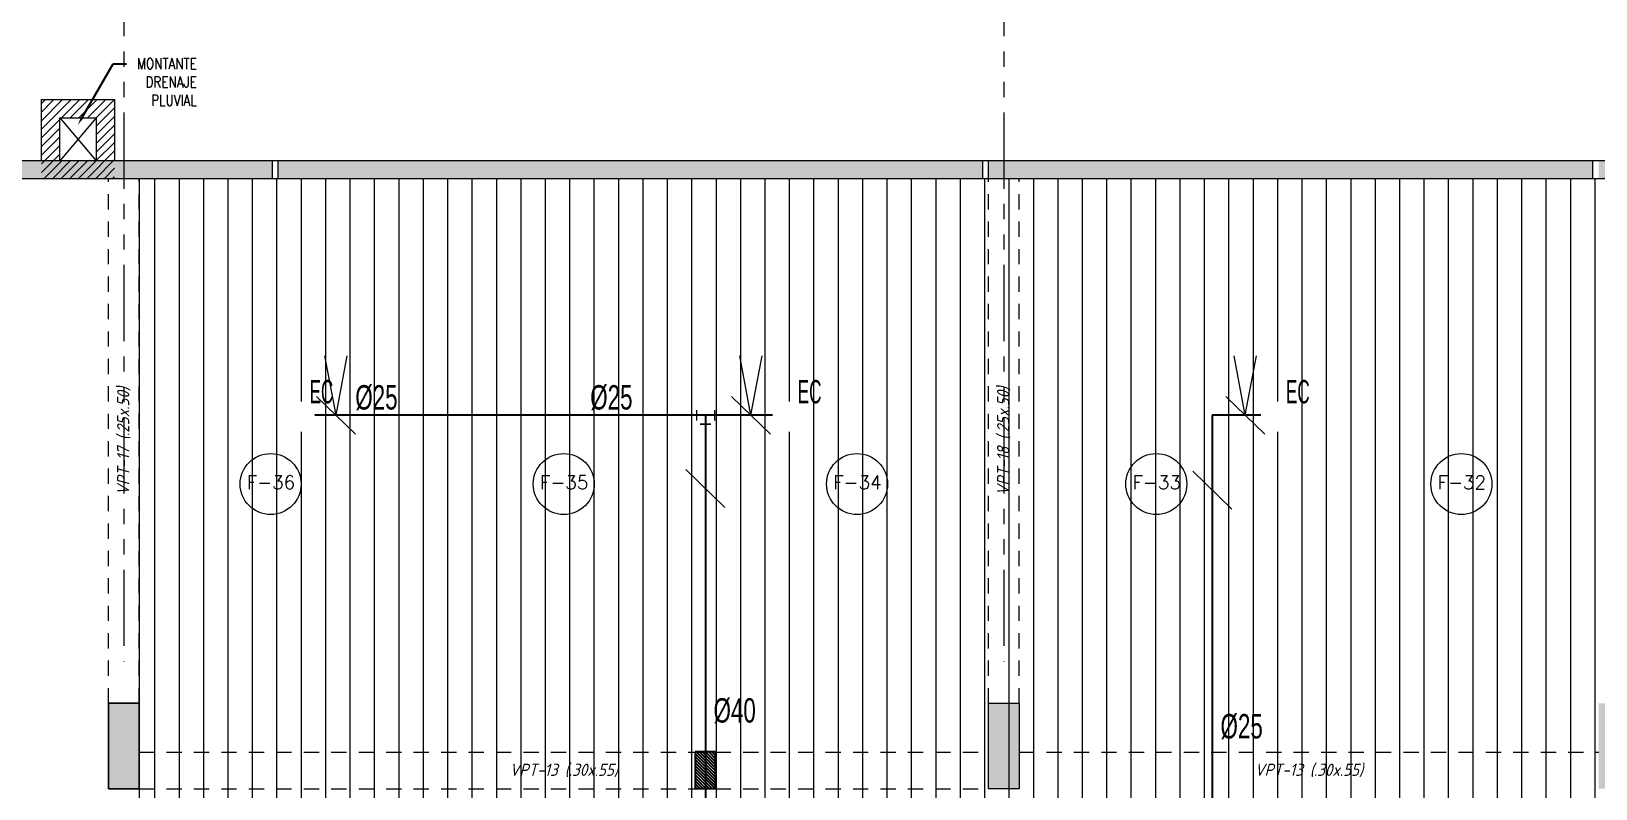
# Model space of a CAD drawing. Header units: millimetres. Extents: x 2085 to 2829, y 1352 to 1631.
# Drawn here: x 2170.62 to 2183.44, y 1454.09 to 1460.3 of the extents above; entities that cross this region are included whole.
import ezdxf
from ezdxf import colors
from ezdxf.entities.mleader import LeaderData, LeaderLine
from ezdxf.enums import TextEntityAlignment as Align
from ezdxf.math import Vec2, Vec3

# ---------------------------------------------------------------- set-up
doc = ezdxf.new("R2010")
doc.units = ezdxf.units.MM
doc.set_wipeout_variables(frame=1)
for name, pattern in [('DASHED2', [0.375, 0.25, -0.125]), ('HIDDEN', [0.375, 0.25, -0.125]), ('HIDDEN2', [0.1875, 0.125, -0.0625]), ('PHANTOM', [2.5, 1.25, -0.25, 0.25, -0.25, 0.25, -0.25]), ('PHANTOM2', [1.25, 0.625, -0.125, 0.125, -0.125, 0.125, -0.125])]:
    doc.linetypes.add(name, pattern=pattern)
doc.layers.get('0').update_dxf_attribs({"color": 251, "lineweight": 9})
for name, color, linetype, lineweight in [('000 SOS 911 - ACCESORIOS ACI', 3, 'Continuous', 20), ('000 SOS 911 ACCESORIOS', 3, 'Continuous', 20), ('000 SOS 911 ROCIADORES', 5, 'Continuous', 25), ('000 SOS 911 TEXTOS ACI', 7, 'Continuous', 9), ('000 SOS 911 TUB. ENTERRADA  ACI', 5, 'DASHED2', 25), ('000 SOS 911 TUBERIA ACI', 3, 'Continuous', 25), ('A-EJES', 251, 'PHANTOM', 9), ('A-ESTRUCTURA-HATCH', 251, 'Continuous', 13), ('A-ESTRUCTURA-PLACAS', 251, 'Continuous', 13), ('A-ESTRUCTURA-VIGAS', 251, 'HIDDEN2', 13), ('A-HATCH', 251, 'Continuous', 9), ('A-LINEAS', 251, 'Continuous', 9), ('A-MUROS', 251, 'Continuous', 9), ('A-NUMERO ESTAC', 251, 'Continuous', 13), ('A-TEXTO-INDICACIONES', 251, 'Continuous', 13), ('MURO CF 60', 251, 'Continuous', 13)]:
    doc.layers.add(name, color=color, linetype=linetype, lineweight=lineweight)
doc.layers.add('A_50_Vigas Chata', color=251, linetype='HIDDEN', lineweight=13, plot=False)
doc.styles.add('APPIA -TEXTOS-GENERALES', font='isocp.shx', dxfattribs={"oblique": 15})
doc.styles.add('PIPE', font='ARIALN.TTF', dxfattribs={"width": 0.8})
doc.styles.add('ROMANS', font='romans.shx', dxfattribs={"width": 0.8})
doc.styles.add('TXT_COTAS', font='romans.shx', dxfattribs={"width": 0.8})

# ---------------------------------------------------------------- blocks, each defined once
blk = doc.blocks.new('002')
at = {"layer": '000 SOS 911 ROCIADORES', "color": 5, "style": 'PIPE', "width": 0.641273}
blk.add_text('EC', height=0.14693, dxfattribs=at).set_placement((2884.5692, 1470.2615, 0), (2884.7191, 1470.2615, 0), align=Align.FIT)
blk.add_wipeout([(2884.6014, 1470.1768), (2884.6013, 1470.178), (2884.6013, 1470.1792), (2884.6013, 1470.1804), (2884.6012, 1470.1816), (2884.6012, 1470.1828), (2884.6011, 1470.184), (2884.601, 1470.1852), (2884.6009, 1470.1864), (2884.6007, 1470.1876), (2884.6006, 1470.1888), (2884.6004, 1470.19), (2884.6003, 1470.1911), (2884.6001, 1470.1923), (2884.5999, 1470.1935), (2884.5997, 1470.1947), (2884.5994, 1470.1959), (2884.5992, 1470.197), (2884.5989, 1470.1982), (2884.5987, 1470.1994), (2884.5984, 1470.2005), (2884.5981, 1470.2017), (2884.5977, 1470.2028), (2884.5974, 1470.204), (2884.5971, 1470.2051), (2884.5967, 1470.2063), (2884.5963, 1470.2074), (2884.5959, 1470.2085), (2884.5955, 1470.2097), (2884.5951, 1470.2108), (2884.5947, 1470.2119), (2884.5942, 1470.213), (2884.5938, 1470.2141), (2884.5933, 1470.2152), (2884.5928, 1470.2163), (2884.5923, 1470.2174), (2884.5918, 1470.2185), (2884.5912, 1470.2195), (2884.5907, 1470.2206), (2884.5901, 1470.2217), (2884.5896, 1470.2227), (2884.589, 1470.2238), (2884.5884, 1470.2248), (2884.5878, 1470.2258), (2884.5872, 1470.2269), (2884.5865, 1470.2279), (2884.5859, 1470.2289), (2884.5852, 1470.2299), (2884.5845, 1470.2309), (2884.5839, 1470.2318), (2884.5832, 1470.2328), (2884.5825, 1470.2338), (2884.5817, 1470.2347), (2884.581, 1470.2357), (2884.5803, 1470.2366), (2884.5795, 1470.2375), (2884.5787, 1470.2385), (2884.5779, 1470.2394), (2884.5772, 1470.2403), (2884.5764, 1470.2412), (2884.5755, 1470.242), (2884.5747, 1470.2429), (2884.5739, 1470.2438), (2884.573, 1470.2446), (2884.5722, 1470.2454), (2884.5713, 1470.2463), (2884.5704, 1470.2471), (2884.5695, 1470.2479), (2884.5686, 1470.2487), (2884.5677, 1470.2495), (2884.5668, 1470.2502), (2884.5659, 1470.251), (2884.565, 1470.2517), (2884.564, 1470.2525), (2884.5631, 1470.2532), (2884.5621, 1470.2539), (2884.5611, 1470.2546), (2884.5601, 1470.2553), (2884.5591, 1470.2559), (2884.5581, 1470.2566), (2884.5571, 1470.2573), (2884.5561, 1470.2579), (2884.5551, 1470.2585), (2884.5541, 1470.2591), (2884.553, 1470.2597), (2884.552, 1470.2603), (2884.5509, 1470.2609), (2884.5499, 1470.2614), (2884.5488, 1470.262), (2884.5477, 1470.2625), (2884.5467, 1470.263), (2884.5456, 1470.2635), (2884.5445, 1470.264), (2884.5434, 1470.2645), (2884.5423, 1470.2649), (2884.5412, 1470.2654), (2884.5401, 1470.2658), (2884.5389, 1470.2662), (2884.5378, 1470.2667), (2884.5367, 1470.267), (2884.5355, 1470.2674), (2884.5344, 1470.2678), (2884.5333, 1470.2681), (2884.5321, 1470.2685), (2884.5309, 1470.2688), (2884.5298, 1470.2691), (2884.5286, 1470.2694), (2884.5275, 1470.2697), (2884.5263, 1470.2699), (2884.5251, 1470.2702), (2884.524, 1470.2704), (2884.5228, 1470.2706), (2884.5216, 1470.2708), (2884.5204, 1470.271), (2884.5192, 1470.2712), (2884.518, 1470.2713), (2884.5169, 1470.2715), (2884.5157, 1470.2716), (2884.5145, 1470.2717), (2884.5133, 1470.2718), (2884.5121, 1470.2719), (2884.5109, 1470.272), (2884.5097, 1470.272), (2884.5085, 1470.2721), (2884.5073, 1470.2721), (2884.5061, 1470.2721), (2884.5049, 1470.2721), (2884.5037, 1470.2721), (2884.5025, 1470.272), (2884.5013, 1470.272), (2884.5001, 1470.2719), (2884.4989, 1470.2718), (2884.4977, 1470.2717), (2884.4965, 1470.2716), (2884.4954, 1470.2715), (2884.4942, 1470.2713), (2884.493, 1470.2712), (2884.4918, 1470.271), (2884.4906, 1470.2708), (2884.4894, 1470.2706), (2884.4883, 1470.2704), (2884.4871, 1470.2702), (2884.4859, 1470.2699), (2884.4847, 1470.2697), (2884.4836, 1470.2694), (2884.4824, 1470.2691), (2884.4813, 1470.2688), (2884.4801, 1470.2685), (2884.479, 1470.2681), (2884.4778, 1470.2678), (2884.4767, 1470.2674), (2884.4755, 1470.267), (2884.4744, 1470.2667), (2884.4733, 1470.2662), (2884.4722, 1470.2658), (2884.471, 1470.2654), (2884.4699, 1470.2649), (2884.4688, 1470.2645), (2884.4677, 1470.264), (2884.4666, 1470.2635), (2884.4655, 1470.263), (2884.4645, 1470.2625), (2884.4634, 1470.262), (2884.4623, 1470.2614), (2884.4613, 1470.2609), (2884.4602, 1470.2603), (2884.4592, 1470.2597), (2884.4581, 1470.2591), (2884.4571, 1470.2585), (2884.4561, 1470.2579), (2884.4551, 1470.2573), (2884.4541, 1470.2566), (2884.4531, 1470.2559), (2884.4521, 1470.2553), (2884.4511, 1470.2546), (2884.4501, 1470.2539), (2884.4492, 1470.2532), (2884.4482, 1470.2525), (2884.4473, 1470.2517), (2884.4463, 1470.251), (2884.4454, 1470.2502), (2884.4445, 1470.2495), (2884.4436, 1470.2487), (2884.4427, 1470.2479), (2884.4418, 1470.2471), (2884.4409, 1470.2463), (2884.44, 1470.2454), (2884.4392, 1470.2446), (2884.4383, 1470.2438), (2884.4375, 1470.2429), (2884.4367, 1470.242), (2884.4359, 1470.2412), (2884.4351, 1470.2403), (2884.4343, 1470.2394), (2884.4335, 1470.2385), (2884.4327, 1470.2375), (2884.432, 1470.2366), (2884.4312, 1470.2357), (2884.4305, 1470.2347), (2884.4298, 1470.2338), (2884.429, 1470.2328), (2884.4283, 1470.2318), (2884.4277, 1470.2309), (2884.427, 1470.2299), (2884.4263, 1470.2289), (2884.4257, 1470.2279), (2884.425, 1470.2269), (2884.4244, 1470.2258), (2884.4238, 1470.2248), (2884.4232, 1470.2238), (2884.4226, 1470.2227), (2884.4221, 1470.2217), (2884.4215, 1470.2206), (2884.421, 1470.2195), (2884.4204, 1470.2185), (2884.4199, 1470.2174), (2884.4194, 1470.2163), (2884.4189, 1470.2152), (2884.4185, 1470.2141), (2884.418, 1470.213), (2884.4175, 1470.2119), (2884.4171, 1470.2108), (2884.4167, 1470.2097), (2884.4163, 1470.2085), (2884.4159, 1470.2074), (2884.4155, 1470.2063), (2884.4152, 1470.2051), (2884.4148, 1470.204), (2884.4145, 1470.2028), (2884.4142, 1470.2017), (2884.4138, 1470.2005), (2884.4136, 1470.1994), (2884.4133, 1470.1982), (2884.413, 1470.197), (2884.4128, 1470.1959), (2884.4125, 1470.1947), (2884.4123, 1470.1935), (2884.4121, 1470.1923), (2884.4119, 1470.1911), (2884.4118, 1470.19), (2884.4116, 1470.1888), (2884.4115, 1470.1876), (2884.4113, 1470.1864), (2884.4112, 1470.1852), (2884.4111, 1470.184), (2884.411, 1470.1828), (2884.411, 1470.1816), (2884.4109, 1470.1804), (2884.4109, 1470.1792), (2884.4109, 1470.178), (2884.4109, 1470.1768), (2884.4109, 1470.1756), (2884.4109, 1470.1744), (2884.4109, 1470.1732), (2884.411, 1470.172), (2884.411, 1470.1709), (2884.4111, 1470.1697), (2884.4112, 1470.1685), (2884.4113, 1470.1673), (2884.4115, 1470.1661), (2884.4116, 1470.1649), (2884.4118, 1470.1637), (2884.4119, 1470.1625), (2884.4121, 1470.1613), (2884.4123, 1470.1602), (2884.4125, 1470.159), (2884.4128, 1470.1578), (2884.413, 1470.1566), (2884.4133, 1470.1555), (2884.4136, 1470.1543), (2884.4138, 1470.1531), (2884.4142, 1470.152), (2884.4145, 1470.1508), (2884.4148, 1470.1497), (2884.4152, 1470.1485), (2884.4155, 1470.1474), (2884.4159, 1470.1463), (2884.4163, 1470.1451), (2884.4167, 1470.144), (2884.4171, 1470.1429), (2884.4175, 1470.1418), (2884.418, 1470.1407), (2884.4185, 1470.1396), (2884.4189, 1470.1385), (2884.4194, 1470.1374), (2884.4199, 1470.1363), (2884.4204, 1470.1352), (2884.421, 1470.1341), (2884.4215, 1470.1331), (2884.4221, 1470.132), (2884.4226, 1470.1309), (2884.4232, 1470.1299), (2884.4238, 1470.1289), (2884.4244, 1470.1278), (2884.425, 1470.1268), (2884.4257, 1470.1258), (2884.4263, 1470.1248), (2884.427, 1470.1238), (2884.4277, 1470.1228), (2884.4283, 1470.1218), (2884.429, 1470.1208), (2884.4298, 1470.1199), (2884.4305, 1470.1189), (2884.4312, 1470.118), (2884.432, 1470.117), (2884.4327, 1470.1161), (2884.4335, 1470.1152), (2884.4343, 1470.1143), (2884.4351, 1470.1134), (2884.4359, 1470.1125), (2884.4367, 1470.1116), (2884.4375, 1470.1108), (2884.4383, 1470.1099), (2884.4392, 1470.1091), (2884.44, 1470.1082), (2884.4409, 1470.1074), (2884.4418, 1470.1066), (2884.4427, 1470.1058), (2884.4436, 1470.105), (2884.4445, 1470.1042), (2884.4454, 1470.1034), (2884.4463, 1470.1027), (2884.4473, 1470.1019), (2884.4482, 1470.1012), (2884.4492, 1470.1005), (2884.4501, 1470.0998), (2884.4511, 1470.0991), (2884.4521, 1470.0984), (2884.4531, 1470.0977), (2884.4541, 1470.0971), (2884.4551, 1470.0964), (2884.4561, 1470.0958), (2884.4571, 1470.0952), (2884.4581, 1470.0945), (2884.4592, 1470.0939), (2884.4602, 1470.0934), (2884.4613, 1470.0928), (2884.4623, 1470.0922), (2884.4634, 1470.0917), (2884.4645, 1470.0912), (2884.4655, 1470.0906), (2884.4666, 1470.0901), (2884.4677, 1470.0897), (2884.4688, 1470.0892), (2884.4699, 1470.0887), (2884.471, 1470.0883), (2884.4722, 1470.0878), (2884.4733, 1470.0874), (2884.4744, 1470.087), (2884.4755, 1470.0866), (2884.4767, 1470.0862), (2884.4778, 1470.0859), (2884.479, 1470.0855), (2884.4801, 1470.0852), (2884.4813, 1470.0849), (2884.4824, 1470.0846), (2884.4836, 1470.0843), (2884.4847, 1470.084), (2884.4859, 1470.0837), (2884.4871, 1470.0835), (2884.4883, 1470.0833), (2884.4894, 1470.0831), (2884.4906, 1470.0829), (2884.4918, 1470.0827), (2884.493, 1470.0825), (2884.4942, 1470.0823), (2884.4954, 1470.0822), (2884.4965, 1470.0821), (2884.4977, 1470.082), (2884.4989, 1470.0819), (2884.5001, 1470.0818), (2884.5013, 1470.0817), (2884.5025, 1470.0817), (2884.5037, 1470.0816), (2884.5049, 1470.0816), (2884.5061, 1470.0816), (2884.5073, 1470.0816), (2884.5085, 1470.0816), (2884.5097, 1470.0817), (2884.5109, 1470.0817), (2884.5121, 1470.0818), (2884.5133, 1470.0819), (2884.5145, 1470.082), (2884.5157, 1470.0821), (2884.5169, 1470.0822), (2884.518, 1470.0823), (2884.5192, 1470.0825), (2884.5204, 1470.0827), (2884.5216, 1470.0829), (2884.5228, 1470.0831), (2884.524, 1470.0833), (2884.5251, 1470.0835), (2884.5263, 1470.0837), (2884.5275, 1470.084), (2884.5286, 1470.0843), (2884.5298, 1470.0846), (2884.5309, 1470.0849), (2884.5321, 1470.0852), (2884.5333, 1470.0855), (2884.5344, 1470.0859), (2884.5355, 1470.0862), (2884.5367, 1470.0866), (2884.5378, 1470.087), (2884.5389, 1470.0874), (2884.5401, 1470.0878), (2884.5412, 1470.0883), (2884.5423, 1470.0887), (2884.5434, 1470.0892), (2884.5445, 1470.0897), (2884.5456, 1470.0901), (2884.5467, 1470.0906), (2884.5477, 1470.0912), (2884.5488, 1470.0917), (2884.5499, 1470.0922), (2884.5509, 1470.0928), (2884.552, 1470.0934), (2884.553, 1470.0939), (2884.5541, 1470.0945), (2884.5551, 1470.0952), (2884.5561, 1470.0958), (2884.5571, 1470.0964), (2884.5581, 1470.0971), (2884.5591, 1470.0977), (2884.5601, 1470.0984), (2884.5611, 1470.0991), (2884.5621, 1470.0998), (2884.5631, 1470.1005), (2884.564, 1470.1012), (2884.565, 1470.1019), (2884.5659, 1470.1027), (2884.5668, 1470.1034), (2884.5677, 1470.1042), (2884.5686, 1470.105), (2884.5695, 1470.1058), (2884.5704, 1470.1066), (2884.5713, 1470.1074), (2884.5722, 1470.1082), (2884.573, 1470.1091), (2884.5739, 1470.1099), (2884.5747, 1470.1108), (2884.5755, 1470.1116), (2884.5764, 1470.1125), (2884.5772, 1470.1134), (2884.5779, 1470.1143), (2884.5787, 1470.1152), (2884.5795, 1470.1161), (2884.5803, 1470.117), (2884.581, 1470.118), (2884.5817, 1470.1189), (2884.5825, 1470.1199), (2884.5832, 1470.1208), (2884.5839, 1470.1218), (2884.5845, 1470.1228), (2884.5852, 1470.1238), (2884.5859, 1470.1248), (2884.5865, 1470.1258), (2884.5872, 1470.1268), (2884.5878, 1470.1278), (2884.5884, 1470.1289), (2884.589, 1470.1299), (2884.5896, 1470.1309), (2884.5901, 1470.132), (2884.5907, 1470.1331), (2884.5912, 1470.1341), (2884.5918, 1470.1352), (2884.5923, 1470.1363), (2884.5928, 1470.1374), (2884.5933, 1470.1385), (2884.5938, 1470.1396), (2884.5942, 1470.1407), (2884.5947, 1470.1418), (2884.5951, 1470.1429), (2884.5955, 1470.144), (2884.5959, 1470.1451), (2884.5963, 1470.1463), (2884.5967, 1470.1474), (2884.5971, 1470.1485), (2884.5974, 1470.1497), (2884.5977, 1470.1508), (2884.5981, 1470.152), (2884.5984, 1470.1531), (2884.5987, 1470.1543), (2884.5989, 1470.1555), (2884.5992, 1470.1566), (2884.5994, 1470.1578), (2884.5997, 1470.159), (2884.5999, 1470.1602), (2884.6001, 1470.1613), (2884.6003, 1470.1625), (2884.6004, 1470.1637), (2884.6006, 1470.1649), (2884.6007, 1470.1661), (2884.6009, 1470.1673), (2884.601, 1470.1685), (2884.6011, 1470.1697), (2884.6012, 1470.1709), (2884.6012, 1470.172), (2884.6013, 1470.1732), (2884.6013, 1470.1744), (2884.6013, 1470.1756)]).translate(0, 0, 0).dxf.layer = '000 SOS 911 ROCIADORES'
blk = doc.blocks.new('003')
at = {"layer": '000 SOS 911 ROCIADORES', "xscale": 1.3, "yscale": 1.3, "zscale": 1.3}
blk.add_blockref('002', (-841.839, -416.766, 0), dxfattribs=at)
blk = doc.blocks.new('007')
at = {"layer": '000 SOS 911 - ACCESORIOS ACI'}
for q in [(26830.838, -4054.765, 0), (26831.022, -4054.765, 0)]:
    blk.add_line((26830.93, -4055.252, 0), q, dxfattribs=at)
blk = doc.blocks.new('ACCS.ELBOW.90')
at = {"layer": '000 SOS 911 - ACCESORIOS ACI', "color": 100}
for p, q in [((0.098, 0.168), (-0.098, 0.168)), ((0.168, -0.098), (0.168, 0.098))]:
    blk.add_line(p, q, dxfattribs=at)
at = {"layer": '000 SOS 911 - ACCESORIOS ACI', "color": 9}
for p in [(0, 0.168), (0.168, 0)]:
    blk.add_line(p, (0, 0), dxfattribs=at)
blk = doc.blocks.new('PASE EN VIGA')
at = {"layer": '000 SOS 911 TUB. ENTERRADA  ACI'}
h = blk.add_hatch(dxfattribs=at)
h.set_pattern_fill('ANSI31', color=6, scale=0.0046)
h.paths.add_polyline_path([(2188.783, 1180.57), (2188.783, 1180.71), (2188.533, 1180.71), (2188.533, 1180.57)])
at = {"layer": '000 SOS 911 TUB. ENTERRADA  ACI', "color": 6, "linetype": 'ByBlock'}
blk.add_lwpolyline([(2188.533, 1180.57), (2188.783, 1180.57), (2188.783, 1180.71), (2188.533, 1180.71)], close=True, dxfattribs=at)
blk = doc.blocks.new('EST P2')
at = {"layer": 'A-ESTRUCTURA-HATCH'}
h = blk.add_hatch(color=256, dxfattribs=at)
h.dxf.hatch_style = 1
h.paths.add_polyline_path([(-19.425, 5.95), (-23.374, 5.95), (-23.374, 5), (-25.49, 5), (-25.49, 4.85), (-23.224, 4.85), (-23.224, 5.75), (-19.575, 5.75), (-19.575, 4.85), (-18.03, 4.85), (-18.03, 5), (-19.425, 5)])
h.paths.add_polyline_path([(-25.54, 5), (-32.4, 5), (-32.4, 4.85), (-25.54, 4.85)])
h.paths.add_polyline_path([(-32.45, 5), (-39.91, 5), (-39.91, 4.85), (-32.45, 4.85)])
h.paths.add_polyline_path([(-39.96, 5), (-44.735, 5), (-44.735, 4.85), (-39.96, 4.85)])
h.paths.add_polyline_path([(-44.785, 5.05), (-45.035, 5.05), (-45.035, 0.15), (-47.24, 0.15), (-47.24, -0.15), (-44.785, -0.15)])
h.paths.add_polyline_path([(-46.99, -0.2), (-47.24, -0.2), (-47.24, -6.1), (-46.99, -6.1)])
h.paths.add_polyline_path([(-46.99, -6.15), (-47.24, -6.15), (-47.24, -11.4), (-46.99, -11.4)])
h.paths.add_polyline_path([(-39.96, -11.15), (-46.94, -11.15), (-46.94, -11.3), (-39.96, -11.3)])
h.paths.add_polyline_path([(-32.45, -11.15), (-39.91, -11.15), (-39.91, -11.3), (-32.45, -11.3)])
h.paths.add_polyline_path([(-25.54, -11.15), (-32.4, -11.15), (-32.4, -11.3), (-25.54, -11.3)])
h.paths.add_polyline_path([(-18.03, -11.15), (-25.49, -11.15), (-25.49, -11.3), (-18.03, -11.3)])
h.paths.add_polyline_path([(-11.12, -11.15), (-17.98, -11.15), (-17.98, -11.3), (-11.12, -11.3)])
h.paths.add_polyline_path([(-3.61, -11.15), (-11.07, -11.15), (-11.07, -11.3), (-3.61, -11.3)])
h.paths.add_polyline_path([(3.6, -11.15), (-3.56, -11.15), (-3.56, -11.3), (3.6, -11.3)])
h.paths.add_polyline_path([(12.2, -11.15), (3.65, -11.15), (3.65, -11.3), (12.2, -11.3)])
h.paths.add_polyline_path([(18.02, -11.15), (12.25, -11.15), (12.25, -11.3), (18.02, -11.3)])
h.paths.add_polyline_path([(23.02, -11.15), (18.07, -11.15), (18.07, -11.3), (23.02, -11.3)])
h.paths.add_polyline_path([(30.23, -11.15), (23.07, -11.15), (23.07, -11.3), (30.23, -11.3)])
h.paths.add_polyline_path([(35.53, -11.15), (30.28, -11.15), (30.28, -11.3), (35.53, -11.3)])
h.paths.add_polyline_path([(43.04, -11.15), (35.58, -11.15), (35.58, -11.3), (43.04, -11.3)])
h.paths.add_polyline_path([(49.95, -11.15), (43.09, -11.15), (43.09, -11.3), (49.95, -11.3)])
h.paths.add_polyline_path([(57.46, -11.15), (50, -11.15), (50, -11.3), (57.46, -11.3)])
h.paths.add_polyline_path([(64.37, -11.15), (57.51, -11.15), (57.51, -11.3), (64.37, -11.3)])
h.paths.add_polyline_path([(71.88, -11.15), (64.42, -11.15), (64.42, -11.3), (71.88, -11.3)])
h.paths.add_polyline_path([(59.801, -0.15), (60.001, -0.15, -0.616916), (65.272, 2.496), (65.272, -0.15), (65.422, -0.15), (65.422, 2.378, -0.221665), (66.601, -0.15), (66.801, -0.15, 0.99999)], flags=0)
h.paths.add_polyline_path([(72.801, -0.15), (73.001, -0.15, 1), (53.601, -0.15), (53.801, -0.15, -1)])
h.paths.add_polyline_path([(53.376, 5), (51.865, 5), (51.865, 4.85), (53.376, 4.85)])
h.paths.add_polyline_path([(51.865, 5), (47.915, 5), (47.915, -0.15), (50.25, -0.15), (50.25, 0), (48.065, 0), (48.065, 2.05), (50.015, 2.05), (50.015, 2.2), (48.065, 2.2), (48.065, 4.85), (51.715, 4.85), (51.715, 1.9), (51.865, 1.9), (51.865, 4.85), (51.865, 4.85)])
h.paths.add_polyline_path([(47.865, 5), (43.09, 5), (43.09, 4.85), (47.865, 4.85)])
h.paths.add_polyline_path([(43.04, 5), (35.58, 5), (35.58, 4.85), (43.04, 4.85)])
h.paths.add_polyline_path([(32.726, 5.95), (28.776, 5.95), (28.776, 5), (23.07, 5), (23.07, 4.85), (28.926, 4.85), (28.926, 5.75), (32.576, 5.75), (32.576, 4.85), (35.53, 4.85), (35.53, 5), (32.726, 5)])
h.paths.add_polyline_path([(23.02, 5), (18.07, 5), (18.07, 4.85), (23.02, 4.85)])
h.paths.add_polyline_path([(18.02, 5), (12.25, 5), (12.25, 4.85), (18.02, 4.85)])
h.paths.add_polyline_path([(12.2, 5), (5.876, 5), (5.876, 4.85), (12.2, 4.85)])
h.paths.add_polyline_path([(3.775, 5), (-3.56, 5), (-3.56, 4.85), (-0.175, 4.85), (-0.175, -0.151), (1.925, -0.151), (1.925, 0), (-0.025, 0), (-0.025, 2.05), (3.775, 2.05), (3.775, 2.2), (-0.025, 2.2), (-0.025, 4.85), (3.625, 4.85), (3.625, 3.2), (3.775, 3.2)])
h.paths.add_polyline_path([(-3.61, 5), (-11.07, 5), (-11.07, 4.85), (-3.61, 4.85)])
h.paths.add_polyline_path([(-11.12, 5), (-17.98, 5), (-17.98, 4.85), (-11.12, 4.85)])
h = blk.add_hatch(color=256, dxfattribs=at)
h.dxf.hatch_style = 1
h.paths.add_polyline_path([(-3.56, -6.15), (-3.31, -6.15), (-3.31, -6.85), (-3.56, -6.85)])
h.paths.add_polyline_path([(-3.56, 0.55), (-3.31, 0.55), (-3.31, -0.15), (-3.56, -0.15)])
h.paths.add_polyline_path([(-3.86, -6.15), (-3.61, -6.15), (-3.61, -6.85), (-3.86, -6.85)])
h.paths.add_polyline_path([(-3.86, 0.55), (-3.61, 0.55), (-3.61, -0.15), (-3.86, -0.15)])
h.paths.add_polyline_path([(-11.07, -6.15), (-10.82, -6.15), (-10.82, -6.85), (-11.07, -6.85)])
h.paths.add_polyline_path([(-11.07, 0.55), (-10.82, 0.55), (-10.82, -0.15), (-11.07, -0.15)])
h.paths.add_polyline_path([(-18.28, -6.15), (-18.03, -6.15), (-18.03, -6.85), (-18.28, -6.85)])
h.paths.add_polyline_path([(-18.28, 0.55), (-18.03, 0.55), (-18.03, -0.15), (-18.28, -0.15)])
h.paths.add_polyline_path([(-25.49, -6.15), (-25.24, -6.15), (-25.24, -6.85), (-25.49, -6.85)])
h.paths.add_polyline_path([(-25.49, 0.55), (-25.24, 0.55), (-25.24, -0.15), (-25.49, -0.15)])
h.paths.add_polyline_path([(-32.7, -6.15), (-32.45, -6.15), (-32.45, -6.85), (-32.7, -6.85)])
h.paths.add_polyline_path([(-32.7, 0.55), (-32.45, 0.55), (-32.45, -0.15), (-32.7, -0.15)])
h.paths.add_polyline_path([(-39.91, -6.15), (-39.66, -6.15), (-39.66, -6.85), (-39.91, -6.85)])
h.paths.add_polyline_path([(-39.91, 0.55), (-39.66, 0.55), (-39.66, -0.15), (-39.91, -0.15)])
h.paths.add_polyline_path([(3.65, -6.15), (3.9, -6.15), (3.9, -6.85), (3.65, -6.85)])
h.paths.add_polyline_path([(3.626, 0.55), (3.9, 0.55), (3.9, -0.15), (3.626, -0.15)])
h.paths.add_polyline_path([(42.79, -6.15), (43.04, -6.15), (43.04, -6.85), (42.79, -6.85)])
h.paths.add_polyline_path([(42.79, 0.55), (43.04, 0.55), (43.04, -0.15), (42.79, -0.15)])
h.paths.add_polyline_path([(35.58, -6.15), (35.83, -6.15), (35.83, -6.85), (35.58, -6.85)])
h.paths.add_polyline_path([(35.58, 0.55), (35.83, 0.55), (35.83, -0.15), (35.58, -0.15)])
h.paths.add_polyline_path([(35.28, -6.15), (35.53, -6.15), (35.53, -6.85), (35.28, -6.85)])
h.paths.add_polyline_path([(35.28, 0.55), (35.53, 0.55), (35.53, -0.15), (35.28, -0.15)])
h.paths.add_polyline_path([(30.28, -6.15), (30.53, -6.15), (30.53, -6.85), (30.28, -6.85)])
h.paths.add_polyline_path([(30.28, 0.55), (30.53, 0.55), (30.53, -0.15), (30.28, -0.15)])
h.paths.add_polyline_path([(23.07, -6.15), (23.32, -6.15), (23.32, -6.85), (23.07, -6.85)])
h.paths.add_polyline_path([(23.07, 0.55), (23.32, 0.55), (23.32, -0.15), (23.07, -0.15)])
h.paths.add_polyline_path([(18.07, -6.15), (18.32, -6.15), (18.32, -6.85), (18.07, -6.85)])
h.paths.add_polyline_path([(18.07, 0.55), (18.32, 0.55), (18.32, -0.15), (18.07, -0.15)])
h.paths.add_polyline_path([(10.86, -6.15), (11.11, -6.15), (11.11, -6.85), (10.86, -6.85)])
h.paths.add_polyline_path([(10.86, 0.55), (11.11, 0.55), (11.11, -0.15), (10.86, -0.15)])
h.paths.add_polyline_path([(71.63, -6.15), (71.88, -6.15), (71.88, -6.85), (71.63, -6.85)])
h.paths.add_polyline_path([(64.42, -6.15), (64.67, -6.15), (64.67, -6.85), (64.42, -6.85)])
h.paths.add_polyline_path([(57.21, -6.15), (57.46, -6.15), (57.46, -6.85), (57.21, -6.85)])
h.paths.add_polyline_path([(50, -6.15), (50.25, -6.15), (50.25, -6.85), (50, -6.85)])
at = {"layer": 'A-ESTRUCTURA-PLACAS'}
for points in [[(12.2, 4.85), (5.876, 4.85), (5.876, 5), (12.2, 5)], [(18.02, 4.85), (12.25, 4.85), (12.25, 5), (18.02, 5)], [(23.02, 4.85), (18.07, 4.85), (18.07, 5), (23.02, 5)], [(10.86, 0.55), (11.11, 0.55), (11.11, -0.15), (10.86, -0.15)], [(18.07, 0.55), (18.32, 0.55), (18.32, -0.15), (18.07, -0.15)]]:
    blk.add_lwpolyline(points, close=True, dxfattribs=at)
at = {"layer": 'A-ESTRUCTURA-VIGAS'}
for points in [[(10.86, 0.55), (10.86, 4.85)], [(11.11, 0.55), (11.11, 4.85)], [(18.07, 0.55), (18.07, 4.85)], [(18.32, 0.55), (18.32, 4.85)], [(11.11, 0.15), (18.07, 0.15)], [(18.32, 0.15), (23.07, 0.15)], [(11.11, -0.15), (18.07, -0.15)]]:
    blk.add_lwpolyline(points, dxfattribs=at)
at = {"layer": 'A_50_Vigas Chata', "char_height": 0.1, "attachment_point": 5, "rotation": 90, "style": 'APPIA -TEXTOS-GENERALES'}
for s, insert in [('VPT-17 (.25x.50)', (10.985, 2.7)), ('VPT-18 (.25x.50)', (18.195, 2.7))]:
    blk.add_mtext(s, dxfattribs=dict(at, insert=insert))
at = {"layer": 'A_50_Vigas Chata', "char_height": 0.1, "attachment_point": 5, "style": 'APPIA -TEXTOS-GENERALES'}
for insert in [(14.59, 0), (20.695, 0)]:
    blk.add_mtext('VPT-13 (.30x.55)', dxfattribs=dict(at, insert=insert))
blk = doc.blocks.new('EJES 1P')
at = {"layer": 'A-EJES', "linetype": 'PHANTOM2'}
for points in [[(55.994, 5.345), (55.994, -4.158)], [(63.204, 5.345), (63.204, -4.158)]]:
    blk.add_lwpolyline(points, dxfattribs=at)
blk = doc.blocks.new('EJE')
at = {"linetype": 'Continuous'}
blk.add_circle((0, 0), 0.5, dxfattribs=at)
at = {"layer": 'A-TEXTO-INDICACIONES', "style": 'ROMANS'}
blk.add_attdef('EJE', text='', height=0.22, rotation=0, dxfattribs=at).set_placement((0.007, 0.028), align=Align.MIDDLE_CENTER)

msp = doc.modelspace()

# ---------------------------------------------------------------- hatches: boundary and pattern name
at = {"layer": 'A-HATCH'}
h = msp.add_hatch(dxfattribs=at)
h.set_pattern_fill('_USER', color=256, scale=0.2, angle=90, pattern_type=0)
h.set_pattern_definition([(90, (2203.43017, 1451.08656), (-0.2, 1e-17), [])])
h.paths.add_polyline_path([(2171.5, 1459.088), (2171.5, 1443.088), (2203.18, 1443.088), (2203.18, 1459.088)])
at = {"layer": 'MURO CF 60'}
h = msp.add_hatch(dxfattribs=at)
h.set_pattern_fill('_USER', color=256, scale=0.05, angle=45, pattern_type=0)
h.set_pattern_definition([(45, (2210.24863, 1494.23531), (-0.03535534, 0.03535534), [])])
h.paths.add_polyline_path([(2170.7, 1459.737), (2171.3, 1459.737), (2171.3, 1459.087), (2170.7, 1459.087)])
h.paths.add_polyline_path([(2171.15, 1459.237), (2170.85, 1459.237), (2170.85, 1459.587), (2171.15, 1459.587)], flags=16)

# ---------------------------------------------------------------- linework, layer by layer
for p, q in [((2170.85, 1459.588), (2171.15, 1459.237)), ((2171.15, 1459.588), (2170.85, 1459.237))]:
    msp.add_line(p, q)
at = {"layer": '000 SOS 911 - ACCESORIOS ACI'}
for p, q in [((2173.274, 1456.994), (2172.954, 1457.305)), ((2176.674, 1456.994), (2176.354, 1457.305)), ((2180.724, 1456.994), (2180.404, 1457.305)), ((2176.301, 1456.393), (2175.981, 1456.704)), ((2180.455, 1456.381), (2180.134, 1456.692))]:
    msp.add_line(p, q, dxfattribs=at)
at = {"layer": '000 SOS 911 TUBERIA ACI'}
for points in [[(2176.814, 1457.15), (2172.814, 1457.15)], [(2176.141, 1457.15), (2176.141, 1445)], [(2180.294, 1457.15), (2180.294, 1445)], [(2180.814, 1457.15), (2180.294, 1457.15)]]:
    msp.add_lwpolyline(points, dxfattribs=at)
at = {"layer": 'A-LINEAS'}
msp.add_lwpolyline([(2171.5, 1459.088), (2171.5, 1443.088), (2203.18, 1443.088), (2203.18, 1459.088)], close=True, dxfattribs=at)
at = {"layer": 'A-MUROS'}
for p, q in [((2170.7, 1459.237), (2166.266, 1459.237)), ((2189.166, 1459.237), (2171.3, 1459.237)), ((2189.316, 1459.088), (2166.416, 1459.088))]:
    msp.add_line(p, q, dxfattribs=at)
msp.add_lwpolyline([(2170.7, 1459.237), (2170.7, 1459.738), (2171.3, 1459.738), (2171.3, 1459.237)], dxfattribs=at)
for points in [[(2170.85, 1459.237), (2170.85, 1459.588), (2171.15, 1459.588), (2171.15, 1459.237)], [(2171.25, 1454.088), (2171.5, 1454.088), (2171.5, 1454.788), (2171.25, 1454.788)], [(2178.71, 1454.088), (2178.46, 1454.088), (2178.46, 1454.788), (2178.71, 1454.788)]]:
    msp.add_lwpolyline(points, close=True, dxfattribs=at)

# ---------------------------------------------------------------- block references
for name, p in [('EJES 1P', (2115.381, 1459.288)), ('EST P2', (2160.39, 1454.238))]:
    msp.add_blockref(name, p)
at = {"layer": '000 SOS 911 - ACCESORIOS ACI'}
for xscale, yscale, zscale, rotation in [(0.4394526855468786, 0.4394526855468786, 0.4394526855468786, 180.0025856784597), (-0.4394526855468786, 0.4394526855468777, 0.4394526855468777, 179.9974143215402)]:
    msp.add_blockref('ACCS.ELBOW.90', (2176.141, 1457.15), dxfattribs=dict(at, xscale=xscale, yscale=yscale, zscale=zscale, rotation=rotation))
at = {"layer": '000 SOS 911 ACCESORIOS'}
for p in [(-24657.816, 5512.402, 0), (-24654.416, 5512.402, 0), (-24650.366, 5512.402, 0)]:
    msp.add_blockref('007', p, dxfattribs=at)
at = {"layer": '000 SOS 911 TUB. ENTERRADA  ACI', "xscale": 1.200647668218153, "yscale": 1.200647668218153, "zscale": 1.200647668218153, "rotation": 90}
msp.add_blockref('PASE EN VIGA', (3593.673, -1173.568), dxfattribs=at)
at = {"layer": 'A-NUMERO ESTAC', "xscale": 0.5, "yscale": 0.5, "zscale": 0.5}
for p, values in [((2172.578, 1456.586), {'EJE': 'F-36'}), ((2174.98, 1456.586), {'EJE': 'F-35'}), ((2177.383, 1456.586), {'EJE': 'F-34'}), ((2179.835, 1456.586), {'EJE': 'F-33'}), ((2182.335, 1456.586), {'EJE': 'F-32'})]:
    msp.add_blockref('EJE', p, dxfattribs=at).add_auto_attribs(values)

# ---------------------------------------------------------------- texts
at = {"layer": '000 SOS 911 TEXTOS ACI', "char_height": 0.2, "attachment_point": 1, "style": 'PIPE'}
for s, insert in [('%%C25', (2173.272, 1457.397, 0)), ('%%C25', (2175.197, 1457.397, 0)), ('%%C40', (2176.207, 1454.83, 0)), ('%%C25', (2180.361, 1454.7, 0))]:
    msp.add_mtext_dynamic_manual_height_columns(s, width=0.551, gutter_width=1.915, heights=[0.0124], dxfattribs=dict(at, insert=insert))

# ---------------------------------------------------------------- leaders
at = {"layer": 'A-TEXTO-INDICACIONES'}
ml = msp.add_multileader_mtext('Standard', dxfattribs=at)
ml.set_content('MONTANTE DRENAJE PLUVIAL', color=256, style='TXT_COTAS')
ml.set_leader_properties(color=7)
ml.build(insert=Vec2(0, 0))
ml.multileader.update_dxf_attribs({"dogleg_length": 0.11, "arrow_head_size": 0.07})
ctx = ml.context
ctx.base_point, ctx.char_height, ctx.arrow_head_size, ctx.landing_gap_size, ctx.plane_origin = Vec3(2171.399, 1460.033), 0.09, 0.07, 0.05, Vec3(2171.823, 1459.248)
ctx.text_align_type = 2
notes = []
notes.append((ctx, [(0, (1, 1, 0), (2171.288, 1460.033), (1, 0), 0.11, [(0, [(2171, 1459.532)], 0, [])])]))
ctx.mtext.insert, ctx.mtext.width, ctx.mtext.alignment, ctx.mtext.flow_direction = Vec3(2171.973, 1460.078), 0.83507, 3, 5
for ctx, leaders in notes:
    for number, flags, end, landing, length, lines in leaders:
        leader = LeaderData()
        leader.index, (leader.has_last_leader_line, leader.has_dogleg_vector, leader.attachment_direction) = number, flags
        leader.last_leader_point, leader.dogleg_vector, leader.dogleg_length = Vec3(end), Vec3(landing), length
        for number, points, colour, breaks in lines:
            line = LeaderLine()
            line.index, line.vertices, line.color, line.breaks = number, Vec3.list(points), colors.encode_raw_color(colour), breaks
            leader.lines.append(line)
        ctx.leaders.append(leader)

# ---------------------------------------------------------------- next in the draw order: block references
at = {"layer": '000 SOS 911 ROCIADORES'}
for p in [(-735.204, -37.326), (-731.204, -37.326), (-727.204, -37.326)]:
    msp.add_blockref('003', p, dxfattribs=at)

# ---------------------------------------------------------------- next in the draw order: block references
for p in [(-735.204, -37.326), (-731.204, -37.326), (-727.204, -37.326)]:
    msp.add_blockref('003', p, dxfattribs=at)

doc.saveas('drawing.dxf')
